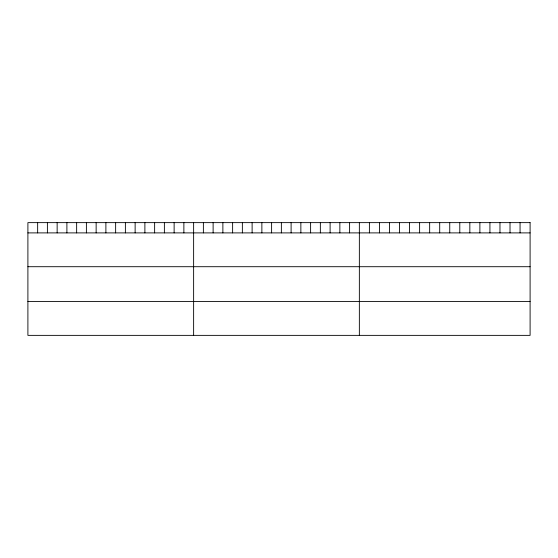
<?xml version="1.0" encoding="UTF-8"?>
<svg xmlns="http://www.w3.org/2000/svg" width="558" height="558" viewBox="0 0 558 558"><rect width="100%" height="100%" fill="white"/><g stroke="black" fill="none" stroke-linecap="round" stroke-linejoin="round"><path stroke-width="0.84" d="M27.9 232.895L530.1 232.895M27.9 266.71L530.1 266.71M27.9 301.55L530.1 301.55M520.056 222.635L520.056 232.895M510.012 222.635L510.012 232.895M499.968 222.635L499.968 232.895M489.924 222.635L489.924 232.895M479.88 222.635L479.88 232.895M469.836 222.635L469.836 232.895M459.792 222.635L459.792 232.895M449.748 222.635L449.748 232.895M439.704 222.635L439.704 232.895M429.66 222.635L429.66 232.895M419.616 222.635L419.616 232.895M409.572 222.635L409.572 232.895M399.528 222.635L399.528 232.895M389.484 222.635L389.484 232.895M379.44 222.635L379.44 232.895M369.396 222.635L369.396 232.895M359.352 222.635L359.352 335.365M349.601 222.635L349.601 232.895M339.857 222.635L339.857 232.895M330.106 222.635L330.106 232.895M320.355 222.635L320.355 232.895M310.611 222.635L310.611 232.895M300.86 222.635L300.86 232.895M291.109 222.635L291.109 232.895M281.365 222.635L281.365 232.895M271.613 222.635L271.613 232.895M261.869 222.635L261.869 232.895M252.118 222.635L252.118 232.895M242.367 222.635L242.367 232.895M232.623 222.635L232.623 232.895M222.872 222.635L222.872 232.895M213.121 222.635L213.121 232.895M203.377 222.635L203.377 232.895M193.626 222.635L193.626 335.365M183.875 222.635L183.875 232.895M174.131 222.635L174.131 232.895M164.38 222.635L164.38 232.895M154.629 222.635L154.629 232.895M144.885 222.635L144.885 232.895M135.134 222.635L135.134 232.895M125.383 222.635L125.383 232.895M115.639 222.635L115.639 232.895M105.887 222.635L105.887 232.895M96.143 222.635L96.143 232.895M86.392 222.635L86.392 232.895M76.641 222.635L76.641 232.895M66.897 222.635L66.897 232.895M57.146 222.635L57.146 232.895M47.395 222.635L47.395 232.895M37.651 222.635L37.651 232.895M530.1 222.635L27.9 222.635L27.9 335.365L530.1 335.365L530.1 222.635"/></g></svg>
